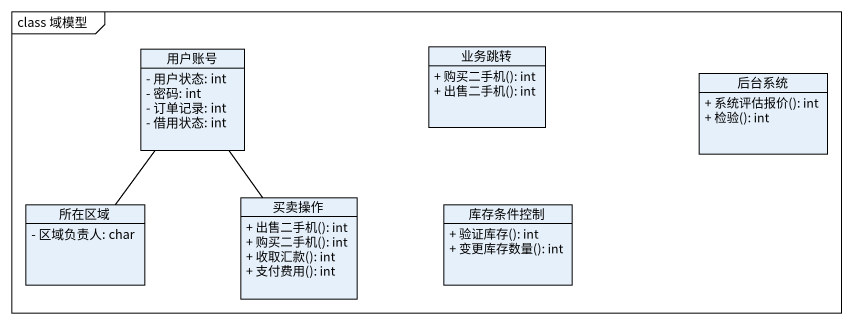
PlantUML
@startuml
mainframe class 域模型
hide circle
hide empty members
skinparam classAttributeIconSize 0
class 用户账号 {
  - 用户状态: int
  - 密码: int
  - 订单记录: int
  - 借用状态: int
}
class 业务跳转 {
  + 购买二手机(): int
  + 出售二手机(): int
}
class 后台系统 {
  + 系统评估报价(): int
  + 检验(): int
}
class 所在区域 {
  - 区域负责人: char
}
class 买卖操作 {
  + 出售二手机(): int
  + 购买二手机(): int
  + 收取汇款(): int
  + 支付费用(): int
}
class 库存条件控制 {
  + 验证库存(): int
  + 变更库存数量(): int
}
用户账号 -- 所在区域
用户账号 -- 买卖操作
@enduml
